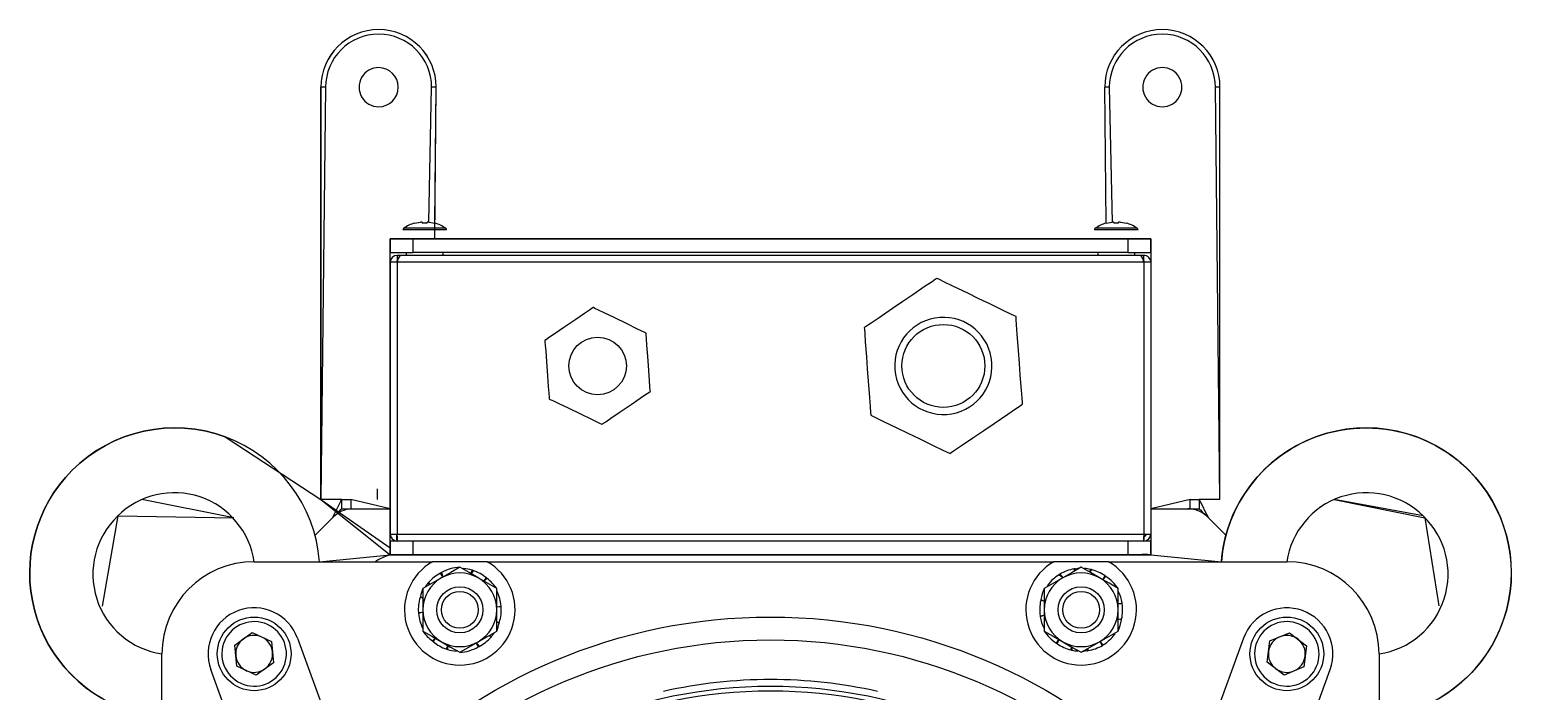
# Model space of a CAD drawing. Extents: x 273215 to 281797, y -454106 to -451256.
# Drawn here: x 280600.5 to 280632.64, y -452298.48 to -452284.11 of the extents above; entities that cross this region are included whole.
import ezdxf

# ---------------------------------------------------------------- set-up
doc = ezdxf.new("R2010")
doc.units = 0
doc.header["$MEASUREMENT"] = 0
doc.layers.add('2', color=2, linetype='CONTINUOUS', lineweight=25)

msp = doc.modelspace()

# ---------------------------------------------------------------- linework, layer by layer
at = {"layer": '2', "color": 7, "linetype": 'Continuous', "lineweight": 25}
for p, q in [((280606.919, -452285.362), (280606.819, -452294.312)), ((280606.919, -452285.362), (280606.819, -452285.362)), ((280606.819, -452294.312), (280606.819, -452285.362)), ((280609.159, -452288.289), (280609.219, -452285.362)), ((280609.319, -452285.362), (280609.219, -452285.362)), ((280609.289, -452288.313), (280609.319, -452285.362)), ((280623.919, -452285.362), (280623.819, -452285.362)), ((280623.849, -452288.313), (280623.819, -452285.362)), ((280623.919, -452285.362), (280623.979, -452288.289)), ((280626.319, -452294.312), (280626.219, -452285.362)), ((280626.319, -452285.362), (280626.219, -452285.362)), ((280626.319, -452294.312), (280626.319, -452285.362)), ((280608.85, -452288.314), (280608.849, -452288.313)), ((280608.85, -452288.314), (280608.979, -452288.289)), ((280609.017, -452288.289), (280608.979, -452288.289)), ((280609.017, -452288.289), (280609.017, -452288.314)), ((280609.12, -452288.314), (280609.017, -452288.314)), ((280609.12, -452288.314), (280609.12, -452288.289)), ((280609.159, -452288.289), (280609.12, -452288.289)), ((280609.159, -452288.289), (280609.288, -452288.314)), ((280623.85, -452288.314), (280623.849, -452288.313)), ((280623.85, -452288.314), (280623.979, -452288.289)), ((280624.017, -452288.289), (280623.979, -452288.289)), ((280624.017, -452288.289), (280624.017, -452288.314)), ((280624.12, -452288.314), (280624.017, -452288.314)), ((280624.12, -452288.314), (280624.12, -452288.289)), ((280624.159, -452288.289), (280624.12, -452288.289)), ((280624.159, -452288.289), (280624.288, -452288.314)), ((280624.289, -452288.313), (280624.288, -452288.314)), ((280608.319, -452288.652), (280608.319, -452288.952)), ((280608.819, -452288.652), (280608.319, -452288.652)), ((280608.819, -452288.952), (280608.819, -452288.652)), ((280624.319, -452288.652), (280608.819, -452288.652)), ((280624.319, -452288.652), (280624.319, -452288.952)), ((280624.819, -452288.652), (280624.319, -452288.652)), ((280624.819, -452288.952), (280624.819, -452288.652)), ((280608.319, -452288.952), (280608.819, -452288.952)), ((280608.469, -452289.012), (280608.469, -452289.112)), ((280608.54, -452289.012), (280608.469, -452289.012)), ((280624.598, -452289.012), (280608.54, -452289.012)), ((280608.669, -452288.952), (280608.669, -452289.012)), ((280624.319, -452288.952), (280608.819, -452288.952)), ((280609.469, -452289.012), (280609.469, -452288.952)), ((280623.669, -452288.952), (280623.669, -452289.012)), ((280624.319, -452288.952), (280624.819, -452288.952)), ((280624.469, -452289.012), (280624.469, -452288.952)), ((280624.669, -452289.012), (280624.598, -452289.012)), ((280624.669, -452289.112), (280624.669, -452289.012)), ((280608.319, -452289.162), (280608.319, -452295.062)), ((280608.469, -452289.162), (280608.319, -452289.162)), ((280608.469, -452289.162), (280608.469, -452295.062)), ((280624.669, -452289.162), (280608.469, -452289.162)), ((280624.669, -452289.162), (280624.669, -452295.062)), ((280624.819, -452289.162), (280624.669, -452289.162)), ((280624.819, -452289.162), (280624.819, -452295.062)), ((280608.034, -452294.082), (280608.034, -452294.312)), ((280604.926, -452294.712), (280602.93, -452294.312)), ((280607.269, -452294.312), (280606.819, -452294.312)), ((280607.269, -452294.512), (280607.269, -452294.312)), ((280607.269, -452294.312), (280607.469, -452294.312)), ((280607.269, -452294.512), (280607.469, -452294.512)), ((280607.469, -452294.312), (280607.469, -452294.512)), ((280608.319, -452294.512), (280607.469, -452294.312)), ((280607.469, -452294.512), (280608.319, -452294.512)), ((280625.669, -452294.312), (280624.819, -452294.512)), ((280624.819, -452294.512), (280625.669, -452294.512)), ((280625.669, -452294.512), (280625.669, -452294.312)), ((280625.669, -452294.312), (280625.869, -452294.312)), ((280625.669, -452294.512), (280625.869, -452294.512)), ((280626.319, -452294.312), (280625.869, -452294.312)), ((280625.869, -452294.312), (280625.869, -452294.512)), ((280630.728, -452294.668), (280628.799, -452294.312)), ((280602.41, -452294.668), (280602.069, -452296.624)), ((280606.688, -452295.093), (280607.069, -452294.712)), ((280626.069, -452294.712), (280626.453, -452295.095)), ((280630.765, -452294.712), (280631.069, -452296.621)), ((280608.319, -452295.062), (280608.469, -452295.062)), ((280608.319, -452295.212), (280608.319, -452295.512)), ((280608.819, -452295.212), (280608.319, -452295.212)), ((280608.469, -452295.062), (280624.669, -452295.062)), ((280608.469, -452295.112), (280608.469, -452295.212)), ((280608.819, -452295.512), (280608.819, -452295.212)), ((280624.319, -452295.212), (280608.819, -452295.212)), ((280624.319, -452295.212), (280624.319, -452295.512)), ((280624.819, -452295.212), (280624.319, -452295.212)), ((280624.669, -452295.062), (280624.819, -452295.062)), ((280624.669, -452295.212), (280624.669, -452295.112)), ((280624.819, -452295.512), (280624.819, -452295.212)), ((280606.786, -452295.662), (280608.319, -452295.512)), ((280608.319, -452295.512), (280608.819, -452295.512)), ((280624.319, -452295.512), (280608.819, -452295.512)), ((280624.319, -452295.512), (280624.819, -452295.512)), ((280624.819, -452295.512), (280626.35, -452295.662)), ((280605.369, -452295.662), (280609.236, -452295.662)), ((280610.424, -452295.662), (280609.236, -452295.662)), ((280610.078, -452295.924), (280610.097, -452295.845)), ((280610.119, -452295.852), (280610.078, -452295.924)), ((280610.424, -452295.662), (280622.714, -452295.662)), ((280623.902, -452295.662), (280622.714, -452295.662)), ((280623.167, -452295.862), (280623.156, -452295.818)), ((280623.178, -452295.814), (280623.167, -452295.862)), ((280623.497, -452295.89), (280623.507, -452295.827)), ((280623.529, -452295.832), (280623.497, -452295.89)), ((280623.902, -452295.662), (280627.769, -452295.662)), ((280609.178, -452296.158), (280609.138, -452296.129)), ((280609.153, -452296.112), (280609.178, -452296.158)), ((280609.463, -452295.993), (280609.411, -452295.908)), ((280609.431, -452295.898), (280609.463, -452295.993)), ((280610.354, -452296.084), (280610.406, -452296.013)), ((280610.423, -452296.027), (280610.354, -452296.084)), ((280622.908, -452296.012), (280622.828, -452295.943)), ((280622.847, -452295.931), (280622.908, -452296.012)), ((280623.777, -452296.052), (280623.828, -452295.97)), ((280623.846, -452295.983), (280623.777, -452296.052)), ((280609.03, -452296.452), (280608.971, -452296.437)), ((280608.978, -452296.416), (280609.03, -452296.452)), ((280609.03, -452296.243), (280609.03, -452296.705)), ((280610.63, -452296.705), (280610.63, -452296.243)), ((280622.508, -452296.518), (280622.43, -452296.506)), ((280622.435, -452296.484), (280622.508, -452296.518)), ((280622.508, -452296.243), (280622.508, -452296.705)), ((280624.108, -452296.705), (280624.108, -452296.243)), ((280608.932, -452296.764), (280609.03, -452296.758)), ((280609.03, -452296.758), (280608.934, -452296.787)), ((280609.03, -452296.705), (280609.03, -452297.167)), ((280610.63, -452296.638), (280610.726, -452296.623)), ((280610.728, -452296.645), (280610.63, -452296.638)), ((280610.63, -452297.167), (280610.63, -452296.705)), ((280622.417, -452296.834), (280622.508, -452296.821)), ((280622.508, -452296.821), (280622.421, -452296.857)), ((280622.508, -452296.705), (280622.508, -452297.167)), ((280624.108, -452296.573), (280624.195, -452296.553)), ((280624.198, -452296.575), (280624.108, -452296.573)), ((280624.108, -452297.167), (280624.108, -452296.705)), ((280610.63, -452296.975), (280610.69, -452296.972)), ((280610.683, -452296.993), (280610.63, -452296.975)), ((280623.708, -452297.397), (280624.108, -452297.167)), ((280624.108, -452296.907), (280624.186, -452296.904)), ((280624.18, -452296.926), (280624.108, -452296.907)), ((280604.947, -452297.471), (280605.323, -452297.201)), ((280604.993, -452297.932), (280604.947, -452297.471)), ((280605.323, -452297.201), (280605.745, -452297.392)), ((280605.745, -452297.392), (280605.791, -452297.853)), ((280606.309, -452297.32), (280606.967, -452299.127)), ((280609.237, -452297.382), (280609.293, -452297.318)), ((280609.293, -452297.318), (280609.254, -452297.396)), ((280609.542, -452297.557), (280609.569, -452297.477)), ((280609.569, -452297.477), (280609.563, -452297.564)), ((280610.185, -452297.423), (280610.249, -452297.501)), ((280610.229, -452297.511), (280610.185, -452297.423)), ((280610.466, -452297.261), (280610.522, -452297.28)), ((280610.507, -452297.297), (280610.466, -452297.261)), ((280622.77, -452297.426), (280622.826, -452297.35)), ((280622.826, -452297.35), (280622.788, -452297.439)), ((280623.717, -452297.392), (280623.788, -452297.466)), ((280623.769, -452297.478), (280623.717, -452297.392)), ((280626.829, -452297.32), (280626.171, -452299.127)), ((280627.341, -452297.839), (280627.402, -452297.379)), ((280627.402, -452297.379), (280627.83, -452297.203)), ((280627.83, -452297.203), (280628.197, -452297.485)), ((280628.197, -452297.485), (280628.136, -452297.944)), ((280603.369, -452301.529), (280603.369, -452297.662)), ((280623.087, -452297.577), (280623.104, -452297.511)), ((280623.104, -452297.511), (280623.109, -452297.582)), ((280623.438, -452297.595), (280623.449, -452297.547)), ((280623.449, -452297.547), (280623.46, -452297.592)), ((280629.769, -452297.662), (280629.769, -452301.529)), ((280605.371, -452300.59), (280604.429, -452298.004)), ((280605.415, -452298.123), (280604.993, -452297.932)), ((280605.791, -452297.853), (280605.415, -452298.123)), ((280627.708, -452298.121), (280627.341, -452297.839)), ((280628.136, -452297.944), (280627.708, -452298.121)), ((280627.767, -452300.59), (280628.709, -452298.004))]:
    msp.add_line(p, q, dxfattribs=at)
at = {"layer": '2', "color": 8, "linetype": 'Continuous', "lineweight": 25}
for p, q in [((280609.544, -452288.461), (280608.594, -452288.461)), ((280609.069, -452288.424), (280608.613, -452288.424)), ((280609.525, -452288.424), (280609.069, -452288.424)), ((280624.544, -452288.461), (280623.594, -452288.461)), ((280624.069, -452288.424), (280623.613, -452288.424)), ((280624.525, -452288.424), (280624.069, -452288.424)), ((280628.799, -452294.312), (280630.765, -452294.712)), ((280602.41, -452294.668), (280604.926, -452294.712)), ((280606.688, -452295.093), (280607.069, -452294.712)), ((280626.069, -452294.712), (280626.453, -452295.095))]:
    msp.add_line(p, q, dxfattribs=at)
at = {"layer": '2'}
msp.add_lwpolyline([(280609.289, -452288.652), (280609.319, -452285.362, 0.999831), (280606.819, -452285.362), (280606.819, -452294.312), (280608.319, -452295.362), (280608.319, -452288.652)], format="xyb", close=True, dxfattribs=at)
at = {"layer": '2', "color": 7, "linetype": 'Continuous', "lineweight": 25, "flags": 128}
for points in [[(280609.289, -452288.313), (280609.289, -452288.313), (280609.288, -452288.314)], [(280620.179, -452289.512), (280620.151, -452289.531), (280620.074, -452289.583), (280619.926, -452289.684), (280619.658, -452289.866), (280619.441, -452290.013), (280619.217, -452290.166), (280618.923, -452290.365), (280618.753, -452290.481), (280618.655, -452290.548), (280618.61, -452290.578), (280618.604, -452290.583)], [(280621.895, -452290.341), (280621.863, -452290.326), (280621.78, -452290.285), (280621.619, -452290.207), (280621.327, -452290.066), (280621.091, -452289.952), (280620.847, -452289.834), (280620.527, -452289.68), (280620.342, -452289.591), (280620.236, -452289.539), (280620.186, -452289.515), (280620.179, -452289.512)], [(280612.726, -452290.145), (280612.703, -452290.16), (280612.643, -452290.202), (280612.532, -452290.277), (280612.348, -452290.402), (280612.09, -452290.577), (280611.895, -452290.71), (280611.777, -452290.79), (280611.708, -452290.837), (280611.676, -452290.859), (280611.675, -452290.859)], [(280613.869, -452290.698), (280613.845, -452290.686), (280613.779, -452290.654), (280613.658, -452290.596), (280613.458, -452290.499), (280613.178, -452290.363), (280612.965, -452290.261), (280612.836, -452290.198), (280612.761, -452290.162), (280612.727, -452290.146), (280612.726, -452290.145)], [(280622.034, -452292.241), (280622.032, -452292.206), (280622.025, -452292.114), (280622.012, -452291.935), (280621.988, -452291.612), (280621.969, -452291.351), (280621.949, -452291.08), (280621.923, -452290.726), (280621.908, -452290.522), (280621.899, -452290.403), (280621.895, -452290.349), (280621.895, -452290.341)], [(280613.963, -452291.965), (280613.961, -452291.938), (280613.955, -452291.864), (280613.945, -452291.73), (280613.929, -452291.508), (280613.906, -452291.198), (280613.889, -452290.963), (280613.878, -452290.82), (280613.872, -452290.737), (280613.87, -452290.699), (280613.869, -452290.698)], [(280618.604, -452290.583), (280618.606, -452290.617), (280618.613, -452290.71), (280618.626, -452290.888), (280618.65, -452291.212), (280618.669, -452291.473), (280618.689, -452291.743), (280618.715, -452292.097), (280618.73, -452292.302), (280618.739, -452292.42), (280618.743, -452292.475), (280618.743, -452292.483)], [(280611.675, -452290.859), (280611.677, -452290.886), (280611.683, -452290.96), (280611.693, -452291.093), (280611.709, -452291.315), (280611.732, -452291.625), (280611.749, -452291.861), (280611.76, -452292.004), (280611.766, -452292.087), (280611.768, -452292.125), (280611.769, -452292.126)], [(280612.912, -452292.679), (280612.935, -452292.663), (280612.995, -452292.622), (280613.106, -452292.546), (280613.29, -452292.421), (280613.548, -452292.247), (280613.743, -452292.114), (280613.861, -452292.033), (280613.93, -452291.987), (280613.962, -452291.965), (280613.963, -452291.965)], [(280611.769, -452292.126), (280611.793, -452292.138), (280611.859, -452292.17), (280611.98, -452292.228), (280612.18, -452292.325), (280612.46, -452292.46), (280612.673, -452292.563), (280612.802, -452292.625), (280612.877, -452292.662), (280612.911, -452292.678), (280612.912, -452292.679)], [(280620.459, -452293.312), (280620.487, -452293.292), (280620.564, -452293.24), (280620.712, -452293.14), (280620.98, -452292.958), (280621.197, -452292.81), (280621.421, -452292.658), (280621.715, -452292.458), (280621.885, -452292.343), (280621.983, -452292.276), (280622.028, -452292.245), (280622.034, -452292.241)], [(280618.743, -452292.483), (280618.775, -452292.498), (280618.858, -452292.538), (280619.019, -452292.616), (280619.311, -452292.757), (280619.547, -452292.871), (280619.791, -452292.989), (280620.111, -452293.144), (280620.296, -452293.233), (280620.402, -452293.285), (280620.452, -452293.308), (280620.459, -452293.312)], [(280607.069, -452294.712), (280607.143, -452294.565), (280607.207, -452294.436), (280607.25, -452294.35), (280607.268, -452294.314), (280607.269, -452294.312)], [(280607.069, -452294.712), (280607.16, -452294.621), (280607.217, -452294.564), (280607.249, -452294.531), (280607.265, -452294.515), (280607.269, -452294.512)], [(280625.869, -452294.312), (280625.876, -452294.325), (280625.899, -452294.372), (280625.939, -452294.451), (280625.993, -452294.561), (280626.061, -452294.696), (280626.069, -452294.712)], [(280625.869, -452294.512), (280625.876, -452294.519), (280625.896, -452294.538), (280625.936, -452294.579), (280626.005, -452294.647), (280626.069, -452294.712)], [(280609.83, -452295.781), (280609.634, -452295.894), (280609.43, -452296.012)], [(280610.23, -452296.012), (280610.03, -452295.896), (280609.83, -452295.781)], [(280623.308, -452295.781), (280623.112, -452295.894), (280622.908, -452296.012)], [(280623.178, -452295.814), (280623.219, -452295.809), (280623.308, -452295.781)], [(280623.708, -452296.012), (280623.508, -452295.896), (280623.308, -452295.781)], [(280609.43, -452296.012), (280609.23, -452296.127), (280609.03, -452296.243)], [(280610.63, -452296.243), (280610.434, -452296.13), (280610.23, -452296.012)], [(280622.908, -452296.012), (280622.708, -452296.127), (280622.508, -452296.243)], [(280624.108, -452296.243), (280623.912, -452296.13), (280623.708, -452296.012)], [(280609.03, -452297.167), (280609.226, -452297.28), (280609.43, -452297.397)], [(280610.23, -452297.397), (280610.43, -452297.282), (280610.63, -452297.167)], [(280622.508, -452297.167), (280622.704, -452297.28), (280622.908, -452297.397)], [(280609.43, -452297.397), (280609.63, -452297.513), (280609.83, -452297.628)], [(280609.83, -452297.628), (280610.026, -452297.515), (280610.23, -452297.397)], [(280622.908, -452297.397), (280623.108, -452297.513), (280623.308, -452297.628)], [(280623.308, -452297.628), (280623.504, -452297.515), (280623.708, -452297.397)], [(280623.438, -452297.595), (280623.397, -452297.6), (280623.308, -452297.628)]]:
    msp.add_lwpolyline(points, dxfattribs=at)
at = {"layer": '2'}
msp.add_lwpolyline([(280624.819, -452295.512), (280608.319, -452295.512), (280608.319, -452288.652), (280624.819, -452288.652)], close=True, dxfattribs=at)
msp.add_lwpolyline([(280602.088, -452298.64, -0.200907), (280600.605, -452296.709, -0.266712), (280601.421, -452293.678, -0.292854), (280604.739, -452292.951), (280606.819, -452294.312), (280608.319, -452295.512), (280624.819, -452295.512), (280626.35, -452295.662, -0.133575), (280626.907, -452294.105, -0.153063), (280628.399, -452292.952, -0.178881), (280630.583, -452292.952, -0.108083), (280631.717, -452293.678, -0.267969), (280632.531, -452296.72, -0.199063), (280631.05, -452298.642)], format="xyb", dxfattribs=at)
at = {"layer": '2', "color": 7, "linetype": 'Continuous', "lineweight": 25}
for centre, radius in [((280620.319, -452291.412), 0.9), ((280612.819, -452291.412), 0.625), ((280609.83, -452296.705), 0.5), ((280623.308, -452296.705), 0.5), ((280609.83, -452296.705), 0.4), ((280623.308, -452296.705), 0.4), ((280605.369, -452297.662), 0.8), ((280616.569, -452308.862), 12), ((280627.769, -452297.662), 0.8), ((280616.569, -452308.862), 11.503), ((280616.569, -452308.862), 10.5), ((280616.569, -452308.862), 10.4)]:
    msp.add_circle(centre, radius, dxfattribs=at)
for centre, radius, start, end in [((280608.069, -452285.362), 1.25, 0.0097, 179.9903), ((280608.069, -452285.362), 1.15, 90, 180), ((280608.069, -452285.362), 1.15, 0, 90), ((280625.069, -452285.362), 1.25, 0.0237, 179.9763), ((280625.069, -452285.362), 1.15, 90, 180), ((280625.069, -452285.362), 1.15, 0, 90), ((280608.069, -452285.362), 0.425, 89.9999, 270.0001), ((280608.069, -452285.362), 0.425, 270, 90), ((280625.069, -452285.362), 0.425, 89.9999, 270.0001), ((280625.069, -452285.362), 0.425, 269.9999, 90.0001), ((280608.639, -452288.461), 0.045, 124.7179, 180), ((280609.069, -452289.082), 0.8, 105.9538, 124.7179), ((280609.069, -452289.082), 0.8, 55.2821, 74.0333), ((280609.499, -452288.461), 0.045, 0, 55.2821), ((280623.639, -452288.461), 0.045, 124.7179, 180), ((280624.069, -452289.082), 0.8, 105.9538, 124.7179), ((280624.069, -452289.082), 0.8, 55.2821, 74.0333), ((280624.499, -452288.461), 0.045, 0, 55.2821), ((280608.469, -452289.162), 0.15, 90, 180), ((280608.512, -452289.137), 0.05, 149.9998, 210.0002), ((280608.768, -452289.211), 0.303, 138.9007, 170.6207), ((280624.45, -452289.174), 0.22, 3.0544, 47.4252), ((280624.669, -452289.162), 0.15, 359.9996, 90.0001), ((280624.626, -452289.137), 0.05, 329.9998, 30.0002), ((280620.319, -452291.412), 1.055, 94.2055, 274.2055), ((280620.319, -452291.412), 1.055, 274.2055, 94.2054), ((280603.647, -452295.904), 3.149, 4.4174, 135.0004), ((280629.491, -452295.908), 3.151, 45.0414, 175.5261), ((280603.652, -452295.904), 3.152, 135.0695, 254.5401), ((280629.49, -452295.904), 3.149, 284.9629, 44.9715), ((280603.639, -452295.912), 1.748, 8.2217, 134.6396), ((280629.5, -452295.914), 1.749, 45.4273, 171.7114), ((280607.52, -452295.11), 0.6, 94.8434, 135.2886), ((280625.622, -452295.112), 0.6, 41.8101, 90.1254), ((280603.619, -452295.931), 1.748, 133.723, 261.7835), ((280629.519, -452295.931), 1.748, 278.2176, 46.2759), ((280608.469, -452295.062), 0.15, 180.0003, 269.9998), ((280608.675, -452295.137), 0.22, 160.029, 199.971), ((280608.512, -452295.087), 0.05, 150, 210), ((280624.375, -452295.137), 0.303, 345.6891, 14.3109), ((280624.669, -452295.062), 0.05, 270.0008, 359.9999), ((280624.669, -452295.062), 0.15, 270.0002, 0), ((280608.645, -452296.615), 1.15, 106.4699, 124.0516), ((280624.694, -452296.655), 1.15, 83.7599, 96.2401), ((280605.369, -452297.662), 2, 90, 180), ((280609.83, -452296.705), 1.2, 119.6587, 60.3413), ((280609.877, -452296.68), 0.9, 92.9938, 119.6907), ((280609.83, -452296.705), 0.9, 72.7321, 85.3531), ((280609.83, -452296.706), 0.901, 71.3015, 72.7308), ((280609.83, -452296.705), 0.9, 50.2321, 71.3011), ((280623.308, -452296.705), 1.2, 119.6587, 60.3413), ((280623.308, -452296.705), 0.9, 99.7195, 120.7886), ((280623.308, -452296.704), 0.9, 98.2882, 99.7198), ((280623.308, -452296.705), 0.9, 77.2195, 85.4217), ((280623.308, -452296.705), 0.9, 75.7884, 77.2192), ((280623.308, -452296.705), 0.9, 54.7195, 75.7886), ((280627.769, -452297.662), 2, 0, 90), ((280609.83, -452296.705), 0.8, 120, 180), ((280609.83, -452296.705), 0.9, 140.2321, 145.7976), ((280609.83, -452296.705), 0.9, 138.8013, 140.2324), ((280609.83, -452296.705), 0.9, 117.7321, 138.8012), ((280609.83, -452296.704), 0.899, 116.3007, 117.7327), ((280609.83, -452296.705), 0.8, 60, 120), ((280609.83, -452296.705), 0.8, 0, 60), ((280609.83, -452296.705), 0.9, 48.8023, 50.2326), ((280609.887, -452296.751), 0.9, 34.3445, 53.4556), ((280623.308, -452296.705), 0.8, 120, 180), ((280623.314, -452296.709), 0.908, 143.2939, 144.7127), ((280623.308, -452296.705), 0.9, 122.2196, 143.2886), ((280623.309, -452296.706), 0.902, 120.7888, 122.2173), ((280623.308, -452296.705), 0.8, 60, 120), ((280623.308, -452296.705), 0.8, 0, 60), ((280623.307, -452296.706), 0.901, 53.2902, 54.7193), ((280623.357, -452296.739), 0.9, 33.4377, 57.0859), ((280609.83, -452296.705), 0.9, 162.7321, 183.8011), ((280609.83, -452296.705), 0.9, 161.3011, 162.732), ((280609.861, -452296.589), 0.9, 157.3769, 168.9269), ((280609.83, -452296.705), 0.9, 5.232, 26.3011), ((280623.308, -452296.705), 0.9, 167.2195, 188.2885), ((280623.311, -452296.705), 0.903, 165.7916, 167.2181), ((280623.325, -452296.62), 0.9, 155.2273, 171.2966), ((280623.308, -452296.705), 0.9, 9.7195, 25.8241), ((280605.369, -452297.662), 1, 20, 200), ((280609.83, -452296.705), 0.9, 183.8016, 185.233), ((280609.83, -452296.705), 0.9, 185.2321, 206.3011), ((280609.83, -452296.705), 0.8, 180, 240), ((280609.83, -452296.705), 0.8, 300, 0), ((280609.83, -452296.705), 0.9, 342.7321, 3.8011), ((280609.836, -452296.704), 0.894, 3.7971, 5.2374), ((280623.303, -452296.705), 0.895, 188.286, 189.7245), ((280623.308, -452296.705), 0.8, 180, 240), ((280623.308, -452296.705), 0.8, 300, 0), ((280623.308, -452296.705), 0.9, 347.2196, 8.2886), ((280623.3, -452296.706), 0.908, 8.2961, 9.7145), ((280627.769, -452297.663), 1, 340.0504, 159.9496), ((280605.369, -452297.662), 0.7, 65.674, 245.674), ((280605.369, -452297.662), 0.7, 245.674, 65.674), ((280609.773, -452296.659), 0.9, 214.3445, 233.4556), ((280609.799, -452296.82), 0.9, 337.3769, 348.9269), ((280609.83, -452296.705), 0.9, 341.3012, 342.7319), ((280623.308, -452296.705), 0.9, 189.7194, 205.8239), ((280623.259, -452296.671), 0.9, 213.4376, 237.0858), ((280623.291, -452296.789), 0.9, 335.2274, 351.2967), ((280623.305, -452296.704), 0.903, 345.7918, 347.2179), ((280627.769, -452297.662), 0.7, 112.4483, 292.4483), ((280627.769, -452297.662), 0.7, 292.4484, 112.4482), ((280605.369, -452297.662), 0.401, 125.674, 185.674), ((280605.369, -452297.662), 0.401, 65.674, 125.674), ((280605.369, -452297.662), 0.401, 5.674, 65.674), ((280609.829, -452296.705), 0.899, 228.8007, 230.2334), ((280609.83, -452296.705), 0.9, 230.2321, 251.3011), ((280609.83, -452296.705), 0.8, 240, 300), ((280609.83, -452296.705), 0.9, 297.7321, 318.8011), ((280609.833, -452296.707), 0.897, 318.7993, 320.2356), ((280609.83, -452296.705), 0.9, 320.232, 325.7976), ((280623.306, -452296.707), 0.897, 233.2867, 234.7231), ((280623.308, -452296.705), 0.9, 234.7195, 255.7885), ((280623.308, -452296.705), 0.8, 240, 300), ((280623.308, -452296.705), 0.9, 279.7196, 300.7886), ((280623.311, -452296.71), 0.894, 300.7849, 302.2257), ((280623.308, -452296.705), 0.9, 302.2194, 323.2885), ((280623.31, -452296.706), 0.898, 323.2877, 324.7223), ((280627.769, -452297.662), 0.401, 112.4483, 172.4483), ((280627.769, -452297.662), 0.401, 52.4483, 112.4483), ((280627.769, -452297.662), 0.401, 352.4483, 52.4483), ((280605.369, -452297.662), 0.401, 185.674, 245.674), ((280605.369, -452297.662), 0.401, 305.674, 5.674), ((280609.83, -452296.704), 0.901, 251.3017, 252.7311), ((280609.83, -452296.705), 0.9, 252.7321, 265.3531), ((280609.783, -452296.73), 0.9, 272.9938, 299.6907), ((280609.831, -452296.707), 0.897, 296.2997, 297.735), ((280623.309, -452296.702), 0.903, 255.7918, 257.2182), ((280623.308, -452296.705), 0.9, 257.2195, 265.4216), ((280623.308, -452296.704), 0.901, 278.2888, 279.7188), ((280627.769, -452297.662), 0.401, 172.4483, 232.4483), ((280627.769, -452297.662), 0.401, 292.4483, 352.4483), ((280605.369, -452297.662), 0.401, 245.674, 305.674), ((280627.769, -452297.662), 0.401, 232.4483, 292.4483), ((280616.569, -452308.862), 10.642, 77.4092, 102.5908)]:
    msp.add_arc(centre, radius, start, end, dxfattribs=at)

doc.saveas('drawing.dxf')
